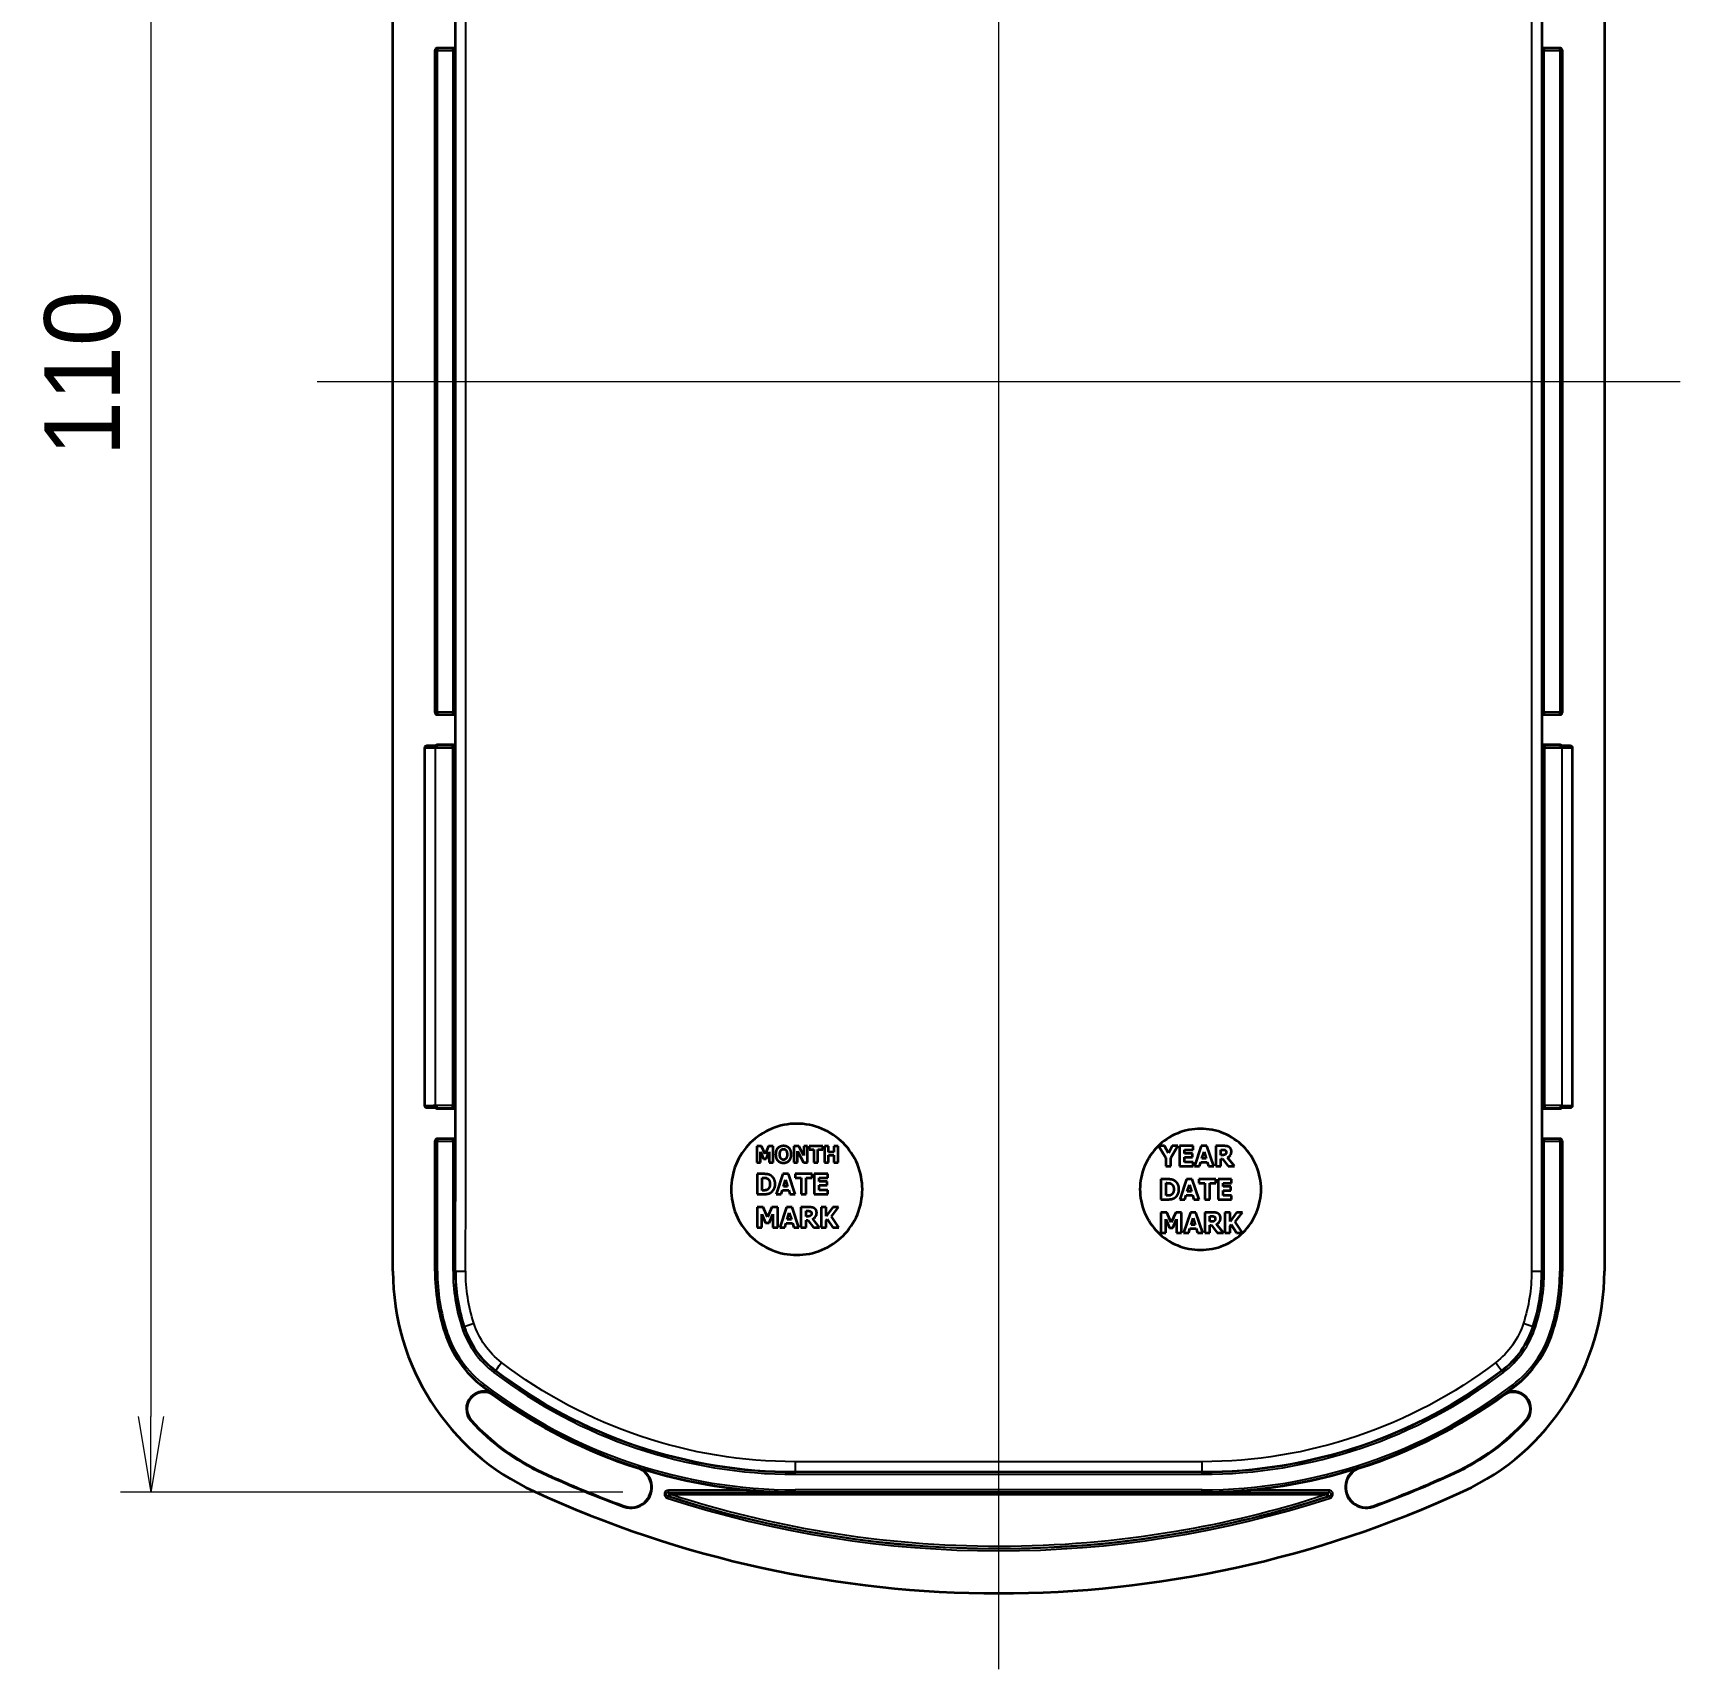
# Model space of a CAD drawing. Header units: millimetres. Extents: x 204 to 2721, y 201 to 622.
# Drawn here: x 1630.3 to 1711.9, y 383.2 to 464.2 of the extents above; entities that cross this region are included whole.
import ezdxf

# ---------------------------------------------------------------- set-up
doc = ezdxf.new("R2010")
doc.units = ezdxf.units.MM
doc.header["$LTSCALE"] = 1.5
doc.layers.get('Defpoints').update_dxf_attribs({"lineweight": 25})
for name, color, linetype, lineweight in [('Centerline (ISO)', 131, 'Continuous', 18), ('Dimension (ISO)', 7, 'Continuous', 18), ('Visible (ISO)', 7, 'Continuous', 35), ('Visible Narrow (ISO)', 7, 'Continuous', 25)]:
    doc.layers.add(name, color=color, linetype=linetype, lineweight=lineweight)
doc.styles.add('Note Text (TK)', font='MS PGothic.ttf')
doc.dimstyles.new('Default - Method 1b (TK)', dxfattribs={"dimscale": 1.5, "dimtxt": 2.5, "dimasz": 2.5, "dimexe": 1, "dimexo": 1.5, "dimgap": 1, "dimtad": 1, "dimtoh": 1, "dimdsep": 46, "dimtxsty": 'Note Text (TK)', "dimblk": 'OPEN', "dimcen": 0.09, "dimdle": 5, "dimclrd": 100, "dimclre": 100, "dimclrt": 7, "dimadec": 1, "dimazin": 1, "dimtfac": 1, "dimtmove": 0, "dimatfit": 3, "dimldrblk": 'OPEN', "dimfxl": 1, "dimtolj": 1, "dimlwd": -1, "dimlwe": -1, "dimarcsym": 0})

# ---------------------------------------------------------------- blocks, each defined once
blk = doc.blocks.new('_Open')
at = {"color": 0, "linetype": 'ByBlock', "lineweight": -2}
for p, q in [((-1, 0.167), (0, 0)), ((-1, -0.167), (0, 0)), ((0, 0), (-1, 0))]:
    blk.add_line(p, q, dxfattribs=at)
blk = doc.blocks.new('*D79')
at = {"layer": 'Defpoints', "color": 0}
for p in [(1661.753, 501.977), (1636.116, 391.986), (1661.753, 391.986)]:
    blk.add_point(p, dxfattribs=at)
at = {"layer": 'Dimension (ISO)', "color": 100}
for p, q in [((1659.503, 501.977), (1634.616, 501.977)), ((1636.116, 498.227), (1636.116, 395.736)), ((1659.503, 391.986), (1634.616, 391.986))]:
    blk.add_line(p, q, dxfattribs=at)
at = {"layer": 'Dimension (ISO)', "color": 100, "xscale": 3.75, "yscale": 3.75, "zscale": 3.75}
for p, rotation in [((1636.116, 501.977), 90), ((1636.116, 391.986), 270)]:
    blk.add_blockref('_Open', p, dxfattribs=dict(at, rotation=rotation))
at = {"layer": 'Dimension (ISO)', "color": 7, "insert": (1632.741, 443.274), "char_height": 3.75, "attachment_point": 4, "rotation": 90, "style": 'Note Text (TK)'}
blk.add_mtext('\\A1;110', dxfattribs=at)

msp = doc.modelspace()

# ---------------------------------------------------------------- linework, layer by layer
at = {"layer": 'Centerline (ISO)', "linetype": 'Continuous'}
for p, q in [((1678.11, 510.732), (1678.11, 383.232)), ((1644.36, 446.982), (1711.86, 446.982))]:
    msp.add_line(p, q, dxfattribs=at)
at = {"layer": 'Visible (ISO)'}
for p, q in [((1648.11, 402.93), (1648.11, 491.033)), ((1708.11, 491.033), (1708.11, 402.93)), ((1651.201, 463.382), (1651.201, 465.082)), ((1705.019, 465.082), (1705.019, 463.382)), ((1650.201, 430.582), (1650.201, 463.382)), ((1651.101, 463.482), (1650.301, 463.482)), ((1705.919, 463.482), (1705.119, 463.482)), ((1706.019, 463.382), (1706.019, 430.582)), ((1650.301, 430.482), (1651.101, 430.482)), ((1651.201, 428.882), (1651.201, 430.582)), ((1705.019, 430.582), (1705.019, 428.882)), ((1705.119, 430.482), (1705.919, 430.482)), ((1649.695, 411.117), (1649.695, 428.847)), ((1650.195, 428.954), (1650.326, 428.954)), ((1651.101, 428.982), (1650.301, 428.982)), ((1705.919, 428.982), (1705.119, 428.982)), ((1705.894, 428.954), (1706.025, 428.954)), ((1706.525, 411.117), (1706.525, 428.847)), ((1650.326, 411.01), (1650.195, 411.01)), ((1650.301, 410.982), (1651.101, 410.982)), ((1651.201, 409.382), (1651.201, 411.082)), ((1705.019, 411.082), (1705.019, 409.382)), ((1705.119, 410.982), (1705.919, 410.982)), ((1706.025, 411.01), (1705.894, 411.01)), ((1650.201, 402.93), (1650.201, 409.382)), ((1651.101, 409.482), (1650.301, 409.482)), ((1666.13, 409.111), (1666.13, 408.311)), ((1666.361, 409.111), (1666.13, 409.111)), ((1666.319, 408.842), (1666.464, 408.499)), ((1666.319, 408.311), (1666.319, 408.842)), ((1666.539, 408.716), (1666.361, 409.111)), ((1666.715, 409.111), (1666.539, 408.716)), ((1666.602, 408.499), (1666.747, 408.842)), ((1666.946, 409.111), (1666.715, 409.111)), ((1666.747, 408.842), (1666.747, 408.311)), ((1666.946, 408.311), (1666.946, 409.111)), ((1667.96, 409.111), (1667.96, 408.311)), ((1668.206, 409.111), (1667.96, 409.111)), ((1668.143, 408.869), (1668.452, 408.311)), ((1668.143, 408.311), (1668.143, 408.869)), ((1668.462, 408.653), (1668.206, 409.111)), ((1668.462, 409.111), (1668.462, 408.653)), ((1668.645, 409.111), (1668.462, 409.111)), ((1668.645, 408.311), (1668.645, 409.111)), ((1668.725, 409.111), (1668.725, 408.959)), ((1669.399, 409.111), (1668.725, 409.111)), ((1668.725, 408.959), (1668.961, 408.959)), ((1668.961, 408.959), (1668.961, 408.311)), ((1669.162, 408.959), (1669.399, 408.959)), ((1669.162, 408.311), (1669.162, 408.959)), ((1669.399, 408.959), (1669.399, 409.111)), ((1669.481, 409.111), (1669.481, 408.311)), ((1669.682, 409.111), (1669.481, 409.111)), ((1669.682, 408.818), (1669.682, 409.111)), ((1669.955, 408.818), (1669.682, 408.818)), ((1669.955, 409.111), (1669.955, 408.818)), ((1670.156, 409.111), (1669.955, 409.111)), ((1670.156, 408.311), (1670.156, 409.111)), ((1686.034, 409.128), (1686.385, 408.533)), ((1686.321, 409.128), (1686.034, 409.128)), ((1686.516, 408.772), (1686.321, 409.128)), ((1686.705, 409.128), (1686.516, 408.772)), ((1686.637, 408.545), (1686.982, 409.128)), ((1686.982, 409.128), (1686.705, 409.128)), ((1687.748, 409.128), (1687.073, 409.128)), ((1687.073, 409.128), (1687.073, 408.128)), ((1687.322, 408.938), (1687.748, 408.938)), ((1687.322, 408.762), (1687.322, 408.938)), ((1687.715, 408.762), (1687.322, 408.762)), ((1687.715, 408.571), (1687.715, 408.762)), ((1687.748, 408.938), (1687.748, 409.128)), ((1688.149, 409.128), (1687.811, 408.128)), ((1688.423, 409.128), (1688.149, 409.128)), ((1688.18, 408.514), (1688.282, 408.844)), ((1688.282, 408.844), (1688.385, 408.514)), ((1688.761, 408.128), (1688.423, 409.128)), ((1688.86, 409.128), (1688.86, 408.128)), ((1689.262, 409.128), (1688.86, 409.128)), ((1689.11, 408.675), (1689.11, 408.944)), ((1689.11, 408.944), (1689.194, 408.944)), ((1705.919, 409.482), (1705.119, 409.482)), ((1706.019, 409.382), (1706.019, 402.93)), ((1666.13, 408.311), (1666.319, 408.311)), ((1666.464, 408.499), (1666.602, 408.499)), ((1666.747, 408.311), (1666.946, 408.311)), ((1667.96, 408.311), (1668.143, 408.311)), ((1668.452, 408.311), (1668.645, 408.311)), ((1668.961, 408.311), (1669.162, 408.311)), ((1669.481, 408.311), (1669.682, 408.311)), ((1669.682, 408.666), (1669.955, 408.666)), ((1669.682, 408.311), (1669.682, 408.666)), ((1669.955, 408.666), (1669.955, 408.311)), ((1669.955, 408.311), (1670.156, 408.311)), ((1686.385, 408.533), (1686.385, 408.128)), ((1686.385, 408.128), (1686.637, 408.128)), ((1686.637, 408.128), (1686.637, 408.545)), ((1687.073, 408.128), (1687.748, 408.128)), ((1687.322, 408.571), (1687.715, 408.571)), ((1687.322, 408.319), (1687.322, 408.571)), ((1687.748, 408.319), (1687.322, 408.319)), ((1687.748, 408.128), (1687.748, 408.319)), ((1687.811, 408.128), (1688.062, 408.128)), ((1688.062, 408.128), (1688.125, 408.332)), ((1688.125, 408.332), (1688.44, 408.332)), ((1688.385, 408.514), (1688.18, 408.514)), ((1688.44, 408.332), (1688.502, 408.128)), ((1688.502, 408.128), (1688.761, 408.128)), ((1688.86, 408.128), (1689.11, 408.128)), ((1689.182, 408.675), (1689.11, 408.675)), ((1689.11, 408.495), (1689.201, 408.495)), ((1689.11, 408.128), (1689.11, 408.495)), ((1689.201, 408.495), (1689.479, 408.128)), ((1689.784, 408.128), (1689.448, 408.554)), ((1689.479, 408.128), (1689.784, 408.128)), ((1666.15, 407.742), (1666.15, 406.742)), ((1666.46, 407.742), (1666.15, 407.742)), ((1666.402, 406.929), (1666.402, 407.556)), ((1666.402, 407.556), (1666.406, 407.556)), ((1667.422, 407.742), (1667.084, 406.742)), ((1667.696, 407.742), (1667.422, 407.742)), ((1667.453, 407.128), (1667.556, 407.458)), ((1667.658, 407.128), (1667.453, 407.128)), ((1667.556, 407.458), (1667.658, 407.128)), ((1668.034, 406.742), (1667.696, 407.742)), ((1668.03, 407.742), (1668.03, 407.552)), ((1668.872, 407.742), (1668.03, 407.742)), ((1668.03, 407.552), (1668.325, 407.552)), ((1668.325, 407.552), (1668.325, 406.742)), ((1668.577, 407.552), (1668.872, 407.552)), ((1668.577, 406.742), (1668.577, 407.552)), ((1668.872, 407.552), (1668.872, 407.742)), ((1669.651, 407.742), (1668.975, 407.742)), ((1668.975, 407.742), (1668.975, 406.742)), ((1669.225, 407.552), (1669.651, 407.552)), ((1669.225, 407.376), (1669.225, 407.552)), ((1669.618, 407.376), (1669.225, 407.376)), ((1669.225, 407.185), (1669.618, 407.185)), ((1669.225, 406.932), (1669.225, 407.185)), ((1669.618, 407.185), (1669.618, 407.376)), ((1669.651, 407.552), (1669.651, 407.742)), ((1686.15, 407.482), (1686.15, 406.482)), ((1686.46, 407.482), (1686.15, 407.482)), ((1686.402, 406.669), (1686.402, 407.295)), ((1686.402, 407.295), (1686.406, 407.295)), ((1687.422, 407.482), (1687.084, 406.482)), ((1687.696, 407.482), (1687.422, 407.482)), ((1687.453, 406.867), (1687.556, 407.198)), ((1687.556, 407.198), (1687.658, 406.867)), ((1688.034, 406.482), (1687.696, 407.482)), ((1688.03, 407.482), (1688.03, 407.291)), ((1688.872, 407.482), (1688.03, 407.482)), ((1688.03, 407.291), (1688.325, 407.291)), ((1688.325, 407.291), (1688.325, 406.482)), ((1688.577, 407.291), (1688.872, 407.291)), ((1688.577, 406.482), (1688.577, 407.291)), ((1688.872, 407.291), (1688.872, 407.482)), ((1689.651, 407.482), (1688.975, 407.482)), ((1688.975, 407.482), (1688.975, 406.482)), ((1689.225, 407.291), (1689.651, 407.291)), ((1689.225, 407.115), (1689.225, 407.291)), ((1689.618, 407.115), (1689.225, 407.115)), ((1689.618, 406.925), (1689.618, 407.115)), ((1689.651, 407.291), (1689.651, 407.482)), ((1666.15, 406.742), (1666.463, 406.742)), ((1666.406, 406.929), (1666.402, 406.929)), ((1667.084, 406.742), (1667.335, 406.742)), ((1667.335, 406.742), (1667.398, 406.946)), ((1667.398, 406.946), (1667.713, 406.946)), ((1667.713, 406.946), (1667.775, 406.742)), ((1667.775, 406.742), (1668.034, 406.742)), ((1668.325, 406.742), (1668.577, 406.742)), ((1668.975, 406.742), (1669.651, 406.742)), ((1669.651, 406.932), (1669.225, 406.932)), ((1669.651, 406.742), (1669.651, 406.932)), ((1686.15, 406.482), (1686.463, 406.482)), ((1686.406, 406.669), (1686.402, 406.669)), ((1687.084, 406.482), (1687.335, 406.482)), ((1687.335, 406.482), (1687.398, 406.686)), ((1687.398, 406.686), (1687.713, 406.686)), ((1687.658, 406.867), (1687.453, 406.867)), ((1687.713, 406.686), (1687.775, 406.482)), ((1687.775, 406.482), (1688.034, 406.482)), ((1688.325, 406.482), (1688.577, 406.482)), ((1688.975, 406.482), (1689.651, 406.482)), ((1689.225, 406.925), (1689.618, 406.925)), ((1689.225, 406.672), (1689.225, 406.925)), ((1689.651, 406.672), (1689.225, 406.672)), ((1689.651, 406.482), (1689.651, 406.672)), ((1666.15, 406.095), (1666.15, 405.095)), ((1666.44, 406.095), (1666.15, 406.095)), ((1666.387, 405.758), (1666.569, 405.33)), ((1666.387, 405.095), (1666.387, 405.758)), ((1666.662, 405.602), (1666.44, 406.095)), ((1666.882, 406.095), (1666.662, 405.602)), ((1666.74, 405.33), (1666.922, 405.758)), ((1667.171, 406.095), (1666.882, 406.095)), ((1666.922, 405.758), (1666.922, 405.095)), ((1667.171, 405.095), (1667.171, 406.095)), ((1667.609, 406.095), (1667.271, 405.095)), ((1667.883, 406.095), (1667.609, 406.095)), ((1667.64, 405.481), (1667.743, 405.812)), ((1667.845, 405.481), (1667.64, 405.481)), ((1667.743, 405.812), (1667.845, 405.481)), ((1668.221, 405.095), (1667.883, 406.095)), ((1668.321, 406.095), (1668.321, 405.095)), ((1668.722, 406.095), (1668.321, 406.095)), ((1668.57, 405.642), (1668.57, 405.912)), ((1668.57, 405.912), (1668.654, 405.912)), ((1668.642, 405.642), (1668.57, 405.642)), ((1668.57, 405.463), (1668.661, 405.463)), ((1668.57, 405.095), (1668.57, 405.463)), ((1668.661, 405.463), (1668.939, 405.095)), ((1669.244, 405.095), (1668.908, 405.521)), ((1669.319, 406.095), (1669.319, 405.095)), ((1669.57, 406.095), (1669.319, 406.095)), ((1669.57, 405.649), (1669.57, 406.095)), ((1669.891, 406.095), (1669.57, 405.649)), ((1669.57, 405.433), (1669.62, 405.501)), ((1669.62, 405.501), (1669.891, 405.095)), ((1669.824, 405.631), (1670.18, 406.095)), ((1670.195, 405.095), (1669.824, 405.631)), ((1670.18, 406.095), (1669.891, 406.095)), ((1686.15, 405.835), (1686.15, 404.835)), ((1686.44, 405.835), (1686.15, 405.835)), ((1686.387, 405.498), (1686.569, 405.07)), ((1686.387, 404.835), (1686.387, 405.498)), ((1686.662, 405.342), (1686.44, 405.835)), ((1686.882, 405.835), (1686.662, 405.342)), ((1686.74, 405.07), (1686.922, 405.498)), ((1687.171, 405.835), (1686.882, 405.835)), ((1686.922, 405.498), (1686.922, 404.835)), ((1687.171, 404.835), (1687.171, 405.835)), ((1687.609, 405.835), (1687.271, 404.835)), ((1687.883, 405.835), (1687.609, 405.835)), ((1687.64, 405.221), (1687.743, 405.552)), ((1687.743, 405.552), (1687.845, 405.221)), ((1688.221, 404.835), (1687.883, 405.835)), ((1688.321, 405.835), (1688.321, 404.835)), ((1688.722, 405.835), (1688.321, 405.835)), ((1688.57, 405.382), (1688.57, 405.651)), ((1688.57, 405.651), (1688.654, 405.651)), ((1689.319, 405.835), (1689.319, 404.835)), ((1689.57, 405.835), (1689.319, 405.835)), ((1689.57, 405.389), (1689.57, 405.835)), ((1689.891, 405.835), (1689.57, 405.389)), ((1689.824, 405.371), (1690.18, 405.835)), ((1690.18, 405.835), (1689.891, 405.835)), ((1666.15, 405.095), (1666.387, 405.095)), ((1666.569, 405.33), (1666.74, 405.33)), ((1666.922, 405.095), (1667.171, 405.095)), ((1667.271, 405.095), (1667.522, 405.095)), ((1667.522, 405.095), (1667.586, 405.3)), ((1667.586, 405.3), (1667.9, 405.3)), ((1667.9, 405.3), (1667.962, 405.095)), ((1667.962, 405.095), (1668.221, 405.095)), ((1668.321, 405.095), (1668.57, 405.095)), ((1668.939, 405.095), (1669.244, 405.095)), ((1669.319, 405.095), (1669.57, 405.095)), ((1669.57, 405.095), (1669.57, 405.433)), ((1669.891, 405.095), (1670.195, 405.095)), ((1686.15, 404.835), (1686.387, 404.835)), ((1686.569, 405.07), (1686.74, 405.07)), ((1686.922, 404.835), (1687.171, 404.835)), ((1687.271, 404.835), (1687.522, 404.835)), ((1687.522, 404.835), (1687.586, 405.039)), ((1687.586, 405.039), (1687.9, 405.039)), ((1687.845, 405.221), (1687.64, 405.221)), ((1687.9, 405.039), (1687.962, 404.835)), ((1687.962, 404.835), (1688.221, 404.835)), ((1688.321, 404.835), (1688.57, 404.835)), ((1688.642, 405.382), (1688.57, 405.382)), ((1688.57, 405.202), (1688.661, 405.202)), ((1688.57, 404.835), (1688.57, 405.202)), ((1688.661, 405.202), (1688.939, 404.835)), ((1689.244, 404.835), (1688.908, 405.261)), ((1688.939, 404.835), (1689.244, 404.835)), ((1689.319, 404.835), (1689.57, 404.835)), ((1689.57, 405.173), (1689.62, 405.241)), ((1689.57, 404.835), (1689.57, 405.173)), ((1689.62, 405.241), (1689.891, 404.835)), ((1690.195, 404.835), (1689.824, 405.371)), ((1689.891, 404.835), (1690.195, 404.835))]:
    msp.add_line(p, q, dxfattribs=at)
for centre, radius, start, end in [((1660.11, 402.93), 12, 180, 245.25348), ((1660.11, 402.93), 9.909, 180, 197.85489), ((1696.11, 402.93), 12, 294.74652, 0), ((1696.11, 402.93), 9.909, 342.14511, 0), ((1655.907, 401.577), 5.493, 197.85489, 232.67886), ((1700.312, 401.577), 5.493, 307.32114, 342.14511), ((1652.61, 396.11), 0.862, 54.18394, 222.28417), ((1652.61, 396.11), 0.836, 54.18394, 222.28417), ((1668.033, 417.482), 25.493, 232.67886, 234.18394), ((1668.033, 417.482), 25.52, 234.18394, 252.16486), ((1688.187, 417.482), 25.52, 287.83514, 305.81606), ((1688.187, 417.482), 25.493, 305.81606, 307.32114), ((1703.61, 396.11), 0.862, 317.71583, 125.81606), ((1703.61, 396.11), 0.836, 317.71583, 125.81606), ((1660.11, 402.93), 11, 222.28417, 245.25348), ((1660.11, 402.93), 10.974, 222.28417, 245.25348), ((1696.11, 402.93), 10.974, 294.74652, 317.71583), ((1696.11, 402.93), 11, 294.74652, 317.71583), ((1678.11, 441.982), 54, 245.25348, 249.90492), ((1678.11, 441.982), 53.974, 245.25348, 249.90492), ((1659.91, 392.235), 1.028, 249.90492, 72.16486), ((1659.91, 392.235), 1.002, 249.90492, 72.16486), ((1668.033, 417.482), 25.493, 252.16486, 264.96763), ((1688.187, 417.482), 25.493, 275.03237, 287.83514), ((1696.31, 392.235), 1.028, 107.83514, 290.09508), ((1696.31, 392.235), 1.002, 107.83514, 290.09508), ((1678.11, 441.982), 53.974, 290.09508, 294.74652), ((1678.11, 441.982), 54, 290.09508, 294.74652), ((1678.11, 441.982), 55, 245.25348, 294.74652)]:
    msp.add_arc(centre, radius, start, end, dxfattribs=at)
for centre, major_axis, start_param, end_param in [((1650.301, 463.382), (-0.0707, 0.0707), 5.497939, 7.068431), ((1651.101, 463.382), (0.0707, 0.0707), 5.497939, 7.068431), ((1705.119, 463.382), (-0.0707, 0.0707), 5.497939, 7.068431), ((1705.919, 463.382), (0.0707, 0.0707), 5.497939, 7.068431), ((1650.301, 430.582), (-0.0707, -0.0707), 5.497939, 7.068431), ((1651.101, 430.582), (0.0707, -0.0707), 5.497939, 7.068431), ((1705.119, 430.582), (-0.0707, -0.0707), 5.497939, 7.068431), ((1705.919, 430.582), (0.0707, -0.0707), 5.497939, 7.068431), ((1650.301, 428.882), (-0.0707, 0.0707), 5.497939, 6.264055), ((1651.101, 428.882), (0.0707, 0.0707), 5.497939, 7.068431), ((1705.119, 428.882), (-0.0707, 0.0707), 5.497939, 7.068431), ((1705.919, 428.882), (0.0707, 0.0707), 0.01913, 0.785246), ((1650.301, 411.082), (-0.0707, -0.0707), 0.01913, 0.785246), ((1651.101, 411.082), (0.0707, -0.0707), 5.497939, 7.068431), ((1705.119, 411.082), (-0.0707, -0.0707), 5.497939, 7.068431), ((1705.919, 411.082), (0.0707, -0.0707), 5.497939, 6.264055), ((1650.301, 409.382), (-0.0707, 0.0707), 5.497939, 7.068431), ((1651.101, 409.382), (0.0707, 0.0707), 5.497939, 7.068431), ((1705.119, 409.382), (-0.0707, 0.0707), 5.497939, 7.068431), ((1705.919, 409.382), (0.0707, 0.0707), 5.497939, 7.068431)]:
    msp.add_ellipse(centre, major_axis=major_axis, ratio=0.999695, start_param=start_param, end_param=end_param, dxfattribs=at)
for points, knots in [([(1649.695, 428.847), (1649.695, 428.857), (1649.697, 428.868), (1649.703, 428.887), (1649.707, 428.896), (1649.718, 428.912), (1649.724, 428.918), (1649.737, 428.929), (1649.742, 428.932), (1649.754, 428.939), (1649.759, 428.94), (1649.766, 428.943), (1649.769, 428.944), (1649.775, 428.945), (1649.777, 428.945), (1649.783, 428.946), (1649.785, 428.947), (1649.797, 428.948), (1649.805, 428.949), (1649.832, 428.95), (1649.854, 428.95), (1649.907, 428.952), (1649.938, 428.952), (1650.009, 428.953), (1650.048, 428.953), (1650.123, 428.954), (1650.159, 428.954), (1650.195, 428.954)], [4.712389, 4.712389, 4.712389, 4.712389, 4.717988, 4.717988, 4.724159, 4.724159, 4.732251, 4.732251, 4.744477, 4.744477, 4.762146, 4.762146, 4.782052, 4.782052, 4.808605, 4.808605, 4.859332, 4.859332, 5.072653, 5.072653, 5.386812, 5.386812, 5.700972, 5.700972, 6.015131, 6.015131, 6.283185, 6.283185, 6.283185, 6.283185]), ([(1706.025, 428.954), (1706.067, 428.954), (1706.109, 428.954), (1706.189, 428.953), (1706.227, 428.953), (1706.295, 428.952), (1706.326, 428.951), (1706.376, 428.95), (1706.396, 428.95), (1706.418, 428.948), (1706.424, 428.948), (1706.434, 428.947), (1706.438, 428.947), (1706.447, 428.945), (1706.449, 428.944), (1706.454, 428.943), (1706.458, 428.941), (1706.471, 428.936), (1706.478, 428.933), (1706.494, 428.92), (1706.498, 428.915), (1706.509, 428.902), (1706.517, 428.89), (1706.524, 428.866), (1706.525, 428.856), (1706.525, 428.847)], [0, 0, 0, 0, 0.314159, 0.314159, 0.628319, 0.628319, 0.942478, 0.942478, 1.256637, 1.256637, 1.413717, 1.413717, 1.492257, 1.492257, 1.508423, 1.508423, 1.531623, 1.531623, 1.550393, 1.550393, 1.556659, 1.556659, 1.565814, 1.565814, 1.570796, 1.570796, 1.570796, 1.570796]), ([(1650.195, 411.01), (1650.153, 411.01), (1650.111, 411.01), (1650.031, 411.01), (1649.993, 411.01), (1649.924, 411.011), (1649.894, 411.012), (1649.844, 411.013), (1649.824, 411.014), (1649.802, 411.015), (1649.796, 411.015), (1649.785, 411.016), (1649.782, 411.017), (1649.773, 411.019), (1649.771, 411.019), (1649.765, 411.021), (1649.761, 411.022), (1649.749, 411.027), (1649.741, 411.031), (1649.726, 411.044), (1649.722, 411.048), (1649.71, 411.062), (1649.703, 411.074), (1649.696, 411.098), (1649.695, 411.107), (1649.695, 411.117)], [0, 0, 0, 0, 0.314159, 0.314159, 0.628319, 0.628319, 0.942478, 0.942478, 1.256637, 1.256637, 1.413717, 1.413717, 1.492257, 1.492257, 1.508423, 1.508423, 1.531623, 1.531623, 1.550393, 1.550393, 1.556659, 1.556659, 1.565814, 1.565814, 1.570796, 1.570796, 1.570796, 1.570796]), ([(1706.525, 411.117), (1706.525, 411.106), (1706.523, 411.095), (1706.517, 411.076), (1706.512, 411.067), (1706.502, 411.052), (1706.496, 411.046), (1706.483, 411.035), (1706.477, 411.031), (1706.466, 411.025), (1706.461, 411.023), (1706.453, 411.02), (1706.451, 411.02), (1706.445, 411.018), (1706.443, 411.018), (1706.437, 411.017), (1706.435, 411.017), (1706.422, 411.015), (1706.415, 411.015), (1706.388, 411.013), (1706.366, 411.013), (1706.313, 411.012), (1706.281, 411.011), (1706.211, 411.01), (1706.172, 411.01), (1706.097, 411.01), (1706.061, 411.01), (1706.025, 411.01)], [4.712389, 4.712389, 4.712389, 4.712389, 4.717988, 4.717988, 4.724159, 4.724159, 4.732251, 4.732251, 4.744477, 4.744477, 4.762146, 4.762146, 4.782052, 4.782052, 4.808605, 4.808605, 4.859332, 4.859332, 5.072653, 5.072653, 5.386812, 5.386812, 5.700972, 5.700972, 6.015131, 6.015131, 6.283185, 6.283185, 6.283185, 6.283185]), ([(1664.86, 406.982), (1664.86, 407.39), (1664.941, 407.825), (1665.273, 408.626), (1665.523, 408.991), (1666.1, 409.568), (1666.466, 409.818), (1667.266, 410.15), (1667.702, 410.232), (1668.518, 410.232), (1668.953, 410.15), (1669.754, 409.818), (1670.119, 409.568), (1670.696, 408.991), (1670.947, 408.626), (1671.278, 407.825), (1671.36, 407.39), (1671.36, 406.574), (1671.278, 406.138), (1670.947, 405.338), (1670.696, 404.972), (1670.119, 404.395), (1669.754, 404.145), (1668.953, 403.813), (1668.518, 403.732), (1667.702, 403.732), (1667.266, 403.813), (1666.466, 404.145), (1666.1, 404.395), (1665.523, 404.972), (1665.273, 405.338), (1664.941, 406.138), (1664.86, 406.574), (1664.86, 406.982)], [0, 0, 0, 0, 0.122432, 0.122432, 0.244865, 0.244865, 0.367289, 0.367289, 0.489713, 0.489713, 0.612135, 0.612135, 0.734558, 0.734558, 0.856988, 0.856988, 0.979418, 0.979418, 1.10185, 1.10185, 1.224282, 1.224282, 1.346707, 1.346707, 1.469131, 1.469131, 1.591553, 1.591553, 1.713975, 1.713975, 1.836405, 1.836405, 1.958835, 1.958835, 1.958835, 1.958835]), ([(1685.11, 406.982), (1685.11, 407.358), (1685.185, 407.76), (1685.491, 408.499), (1685.722, 408.837), (1686.255, 409.369), (1686.592, 409.6), (1687.331, 409.906), (1687.733, 409.982), (1688.487, 409.982), (1688.888, 409.906), (1689.627, 409.6), (1689.965, 409.369), (1690.498, 408.837), (1690.728, 408.499), (1691.035, 407.76), (1691.11, 407.358), (1691.11, 406.605), (1691.035, 406.203), (1690.728, 405.464), (1690.498, 405.127), (1689.965, 404.594), (1689.627, 404.363), (1688.888, 404.057), (1688.487, 403.982), (1687.733, 403.982), (1687.331, 404.057), (1686.592, 404.363), (1686.255, 404.594), (1685.722, 405.127), (1685.491, 405.464), (1685.185, 406.203), (1685.11, 406.605), (1685.11, 406.982)], [0, 0, 0, 0, 0.113012, 0.113012, 0.226025, 0.226025, 0.33903, 0.33903, 0.452035, 0.452035, 0.565042, 0.565042, 0.678049, 0.678049, 0.791064, 0.791064, 0.904078, 0.904078, 1.01709, 1.01709, 1.130103, 1.130103, 1.243108, 1.243108, 1.356113, 1.356113, 1.46912, 1.46912, 1.582127, 1.582127, 1.695141, 1.695141, 1.808156, 1.808156, 1.808156, 1.808156]), ([(1665.797, 392.086), (1666.144, 392.056), (1666.524, 392.03), (1667.292, 391.995), (1667.68, 391.987), (1668.033, 391.986)], [0.3940107, 0.3940107, 0.3940107, 0.3940107, 0.4981062, 0.4981062, 0.6041716, 0.6041716, 0.6041716, 0.6041716]), ([(1688.187, 391.986), (1688.54, 391.987), (1688.928, 391.995), (1689.696, 392.03), (1690.076, 392.056), (1690.423, 392.086)], [0, 0, 0, 0, 0.1060654, 0.1060654, 0.2101609, 0.2101609, 0.2101609, 0.2101609])]:
    msp.add_open_spline(points, degree=3, knots=knots, dxfattribs=at)
for points in [[(1667.453, 409.128), (1667.272, 409.128), (1667.066, 408.904), (1667.066, 408.711)], [(1667.273, 408.711), (1667.273, 408.783), (1667.304, 408.886), (1667.328, 408.917)], [(1667.328, 408.917), (1667.356, 408.95), (1667.416, 408.977), (1667.453, 408.977)], [(1667.84, 408.711), (1667.84, 408.905), (1667.633, 409.128), (1667.453, 409.128)], [(1667.453, 408.977), (1667.488, 408.977), (1667.553, 408.949), (1667.579, 408.915)], [(1667.579, 408.915), (1667.604, 408.884), (1667.633, 408.783), (1667.633, 408.711)], [(1689.194, 408.944), (1689.237, 408.944), (1689.295, 408.938), (1689.318, 408.929)], [(1689.522, 409.075), (1689.469, 409.107), (1689.346, 409.128), (1689.262, 409.128)], [(1689.318, 408.929), (1689.351, 408.914), (1689.381, 408.86), (1689.381, 408.822)], [(1689.381, 408.822), (1689.381, 408.78), (1689.357, 408.728), (1689.333, 408.708)], [(1689.448, 408.554), (1689.534, 408.596), (1689.638, 408.739), (1689.638, 408.853)], [(1689.638, 408.853), (1689.638, 408.934), (1689.575, 409.041), (1689.522, 409.075)], [(1667.066, 408.711), (1667.066, 408.519), (1667.272, 408.294), (1667.453, 408.294)], [(1667.328, 408.507), (1667.302, 408.54), (1667.273, 408.637), (1667.273, 408.711)], [(1667.453, 408.445), (1667.418, 408.445), (1667.353, 408.474), (1667.328, 408.507)], [(1667.453, 408.294), (1667.633, 408.294), (1667.84, 408.517), (1667.84, 408.711)], [(1667.579, 408.508), (1667.555, 408.476), (1667.489, 408.445), (1667.453, 408.445)], [(1667.633, 408.711), (1667.633, 408.636), (1667.605, 408.543), (1667.579, 408.508)], [(1689.333, 408.708), (1689.308, 408.688), (1689.234, 408.675), (1689.182, 408.675)], [(1666.406, 407.556), (1666.484, 407.556), (1666.596, 407.55), (1666.647, 407.522)], [(1666.83, 407.663), (1666.749, 407.715), (1666.565, 407.742), (1666.46, 407.742)], [(1666.647, 407.522), (1666.717, 407.483), (1666.785, 407.342), (1666.785, 407.243)], [(1666.785, 407.243), (1666.785, 407.144), (1666.721, 407.007), (1666.659, 406.968)], [(1666.827, 406.821), (1666.92, 406.881), (1667.043, 407.101), (1667.043, 407.241)], [(1667.043, 407.241), (1667.043, 407.386), (1666.928, 407.6), (1666.83, 407.663)], [(1686.406, 407.295), (1686.484, 407.295), (1686.596, 407.29), (1686.647, 407.262)], [(1686.83, 407.403), (1686.749, 407.455), (1686.565, 407.482), (1686.46, 407.482)], [(1686.647, 407.262), (1686.717, 407.222), (1686.785, 407.081), (1686.785, 406.982)], [(1687.043, 406.981), (1687.043, 407.126), (1686.928, 407.34), (1686.83, 407.403)], [(1666.659, 406.968), (1666.607, 406.935), (1666.491, 406.929), (1666.406, 406.929)], [(1666.463, 406.742), (1666.566, 406.742), (1666.749, 406.771), (1666.827, 406.821)], [(1686.659, 406.708), (1686.607, 406.675), (1686.491, 406.669), (1686.406, 406.669)], [(1686.463, 406.482), (1686.566, 406.482), (1686.749, 406.511), (1686.827, 406.561)], [(1686.785, 406.982), (1686.785, 406.884), (1686.721, 406.747), (1686.659, 406.708)], [(1686.827, 406.561), (1686.92, 406.62), (1687.043, 406.841), (1687.043, 406.981)], [(1668.793, 405.676), (1668.768, 405.655), (1668.694, 405.642), (1668.642, 405.642)], [(1668.654, 405.912), (1668.697, 405.912), (1668.755, 405.906), (1668.778, 405.896)], [(1668.982, 406.042), (1668.929, 406.074), (1668.806, 406.095), (1668.722, 406.095)], [(1668.778, 405.896), (1668.812, 405.882), (1668.841, 405.827), (1668.841, 405.789)], [(1668.841, 405.789), (1668.841, 405.747), (1668.817, 405.695), (1668.793, 405.676)], [(1668.908, 405.521), (1668.995, 405.563), (1669.098, 405.707), (1669.098, 405.821)], [(1669.098, 405.821), (1669.098, 405.902), (1669.035, 406.008), (1668.982, 406.042)], [(1688.654, 405.651), (1688.697, 405.651), (1688.755, 405.646), (1688.778, 405.636)], [(1688.982, 405.782), (1688.929, 405.814), (1688.806, 405.835), (1688.722, 405.835)], [(1688.778, 405.636), (1688.812, 405.621), (1688.841, 405.567), (1688.841, 405.529)], [(1688.841, 405.529), (1688.841, 405.487), (1688.817, 405.435), (1688.793, 405.415)], [(1688.908, 405.261), (1688.995, 405.303), (1689.098, 405.446), (1689.098, 405.56)], [(1689.098, 405.56), (1689.098, 405.641), (1689.035, 405.748), (1688.982, 405.782)], [(1688.793, 405.415), (1688.768, 405.395), (1688.694, 405.382), (1688.642, 405.382)]]:
    msp.add_open_spline(points, degree=2, dxfattribs=at)
at = {"layer": 'Visible Narrow (ISO)'}
for p, q in [((1650.201, 463.382), (1650.217, 463.366)), ((1650.317, 463.466), (1650.301, 463.482)), ((1650.317, 463.466), (1650.317, 463.366)), ((1651.085, 463.466), (1650.317, 463.466)), ((1651.101, 463.482), (1651.085, 463.466)), ((1651.085, 463.366), (1651.085, 463.466)), ((1651.185, 463.366), (1651.201, 463.382)), ((1705.019, 463.382), (1705.034, 463.366)), ((1705.134, 463.466), (1705.119, 463.482)), ((1705.134, 463.466), (1705.134, 463.366)), ((1705.903, 463.466), (1705.134, 463.466)), ((1705.919, 463.482), (1705.903, 463.466)), ((1705.903, 463.366), (1705.903, 463.466)), ((1706.003, 463.366), (1706.019, 463.382)), ((1650.317, 463.366), (1650.217, 463.366)), ((1650.217, 463.366), (1650.217, 430.597)), ((1650.317, 430.597), (1650.317, 463.366)), ((1650.317, 463.366), (1651.085, 463.366)), ((1651.185, 463.366), (1651.085, 463.366)), ((1651.085, 463.366), (1651.085, 430.597)), ((1651.185, 430.597), (1651.185, 463.366)), ((1705.034, 463.366), (1705.034, 430.597)), ((1705.134, 463.366), (1705.034, 463.366)), ((1705.134, 430.597), (1705.134, 463.366)), ((1705.134, 463.366), (1705.903, 463.366)), ((1706.003, 463.366), (1705.903, 463.366)), ((1705.903, 463.366), (1705.903, 430.597)), ((1706.003, 430.597), (1706.003, 463.366)), ((1650.217, 430.597), (1650.201, 430.582)), ((1650.217, 430.597), (1650.317, 430.597)), ((1650.301, 430.482), (1650.317, 430.497)), ((1650.317, 430.597), (1650.317, 430.497)), ((1651.085, 430.597), (1650.317, 430.597)), ((1650.317, 430.497), (1651.085, 430.497)), ((1651.085, 430.597), (1651.185, 430.597)), ((1651.085, 430.497), (1651.085, 430.597)), ((1651.085, 430.497), (1651.101, 430.482)), ((1651.201, 430.582), (1651.185, 430.597)), ((1705.034, 430.597), (1705.019, 430.582)), ((1705.034, 430.597), (1705.134, 430.597)), ((1705.119, 430.482), (1705.134, 430.497)), ((1705.134, 430.597), (1705.134, 430.497)), ((1705.903, 430.597), (1705.134, 430.597)), ((1705.134, 430.497), (1705.903, 430.497)), ((1705.903, 430.497), (1705.903, 430.597)), ((1705.903, 430.597), (1706.003, 430.597)), ((1705.903, 430.497), (1705.919, 430.482)), ((1706.019, 430.582), (1706.003, 430.597)), ((1650.195, 428.954), (1650.195, 428.954)), ((1650.195, 428.954), (1650.329, 428.954)), ((1650.195, 428.84), (1650.195, 428.94)), ((1651.059, 428.94), (1650.195, 428.94)), ((1650.195, 428.84), (1650.195, 411.124)), ((1650.195, 428.84), (1651.059, 428.84)), ((1650.329, 428.954), (1650.301, 428.982)), ((1651.101, 428.982), (1651.059, 428.94)), ((1651.059, 428.84), (1651.059, 428.94)), ((1651.159, 428.84), (1651.059, 428.84)), ((1651.059, 428.84), (1651.059, 411.124)), ((1651.159, 428.84), (1651.201, 428.882)), ((1651.159, 411.124), (1651.159, 428.84)), ((1705.019, 428.882), (1705.06, 428.84)), ((1705.16, 428.84), (1705.06, 428.84)), ((1705.06, 428.84), (1705.06, 411.124)), ((1705.16, 428.94), (1705.119, 428.982)), ((1705.16, 428.94), (1705.16, 428.84)), ((1706.025, 428.94), (1705.16, 428.94)), ((1705.16, 411.124), (1705.16, 428.84)), ((1705.16, 428.84), (1706.025, 428.84)), ((1705.919, 428.982), (1705.891, 428.954)), ((1705.891, 428.954), (1706.025, 428.954)), ((1706.025, 428.954), (1706.025, 428.954)), ((1706.025, 428.94), (1706.025, 428.84)), ((1706.025, 411.124), (1706.025, 428.84)), ((1650.195, 411.024), (1650.195, 411.124)), ((1651.059, 411.124), (1650.195, 411.124)), ((1650.195, 411.024), (1651.059, 411.024)), ((1650.195, 411.01), (1650.195, 411.01)), ((1650.329, 411.01), (1650.195, 411.01)), ((1650.301, 410.982), (1650.329, 411.01)), ((1651.059, 411.024), (1651.059, 411.124)), ((1651.059, 411.124), (1651.159, 411.124)), ((1651.059, 411.024), (1651.101, 410.982)), ((1651.201, 411.082), (1651.159, 411.124)), ((1705.06, 411.124), (1705.019, 411.082)), ((1705.06, 411.124), (1705.16, 411.124)), ((1705.119, 410.982), (1705.16, 411.024)), ((1705.16, 411.124), (1705.16, 411.024)), ((1706.025, 411.124), (1705.16, 411.124)), ((1705.16, 411.024), (1706.025, 411.024)), ((1705.891, 411.01), (1705.919, 410.982)), ((1706.025, 411.01), (1705.891, 411.01)), ((1706.025, 411.024), (1706.025, 411.124)), ((1706.025, 411.01), (1706.025, 411.01)), ((1650.201, 409.382), (1650.217, 409.366)), ((1650.317, 409.366), (1650.217, 409.366)), ((1650.217, 409.366), (1650.217, 402.93)), ((1650.317, 409.466), (1650.301, 409.482)), ((1650.317, 409.466), (1650.317, 409.366)), ((1651.085, 409.466), (1650.317, 409.466)), ((1650.317, 402.93), (1650.317, 409.366)), ((1650.317, 409.366), (1651.085, 409.366)), ((1651.101, 409.482), (1651.085, 409.466)), ((1651.085, 409.366), (1651.085, 409.466)), ((1651.185, 409.366), (1651.085, 409.366)), ((1651.085, 409.366), (1651.085, 402.93)), ((1651.185, 409.366), (1651.201, 409.382)), ((1651.185, 402.93), (1651.185, 409.366)), ((1705.019, 409.382), (1705.034, 409.366)), ((1705.134, 409.366), (1705.034, 409.366)), ((1705.034, 409.366), (1705.034, 402.93)), ((1705.134, 409.466), (1705.119, 409.482)), ((1705.134, 409.466), (1705.134, 409.366)), ((1705.903, 409.466), (1705.134, 409.466)), ((1705.134, 402.93), (1705.134, 409.366)), ((1705.134, 409.366), (1705.903, 409.366)), ((1705.919, 409.482), (1705.903, 409.466)), ((1705.903, 409.366), (1705.903, 409.466)), ((1706.003, 409.366), (1705.903, 409.366)), ((1705.903, 409.366), (1705.903, 402.93)), ((1706.003, 409.366), (1706.019, 409.382)), ((1706.003, 402.93), (1706.003, 409.366)), ((1650.201, 402.93), (1650.217, 402.93)), ((1650.217, 402.93), (1650.317, 402.93)), ((1651.085, 402.93), (1651.185, 402.93)), ((1651.185, 402.93), (1651.218, 402.93)), ((1705.034, 402.93), (1705.002, 402.93)), ((1705.134, 402.93), (1705.034, 402.93)), ((1706.003, 402.93), (1705.903, 402.93)), ((1706.019, 402.93), (1706.003, 402.93)), ((1650.678, 399.892), (1650.693, 399.897)), ((1650.693, 399.897), (1650.789, 399.928)), ((1651.52, 400.163), (1651.615, 400.194)), ((1651.615, 400.194), (1651.645, 400.204)), ((1704.604, 400.194), (1704.574, 400.204)), ((1704.7, 400.163), (1704.604, 400.194)), ((1705.526, 399.897), (1705.431, 399.928)), ((1705.541, 399.892), (1705.526, 399.897)), ((1652.586, 397.22), (1652.647, 397.3)), ((1653.113, 397.911), (1653.173, 397.991)), ((1653.173, 397.991), (1653.192, 398.016)), ((1703.046, 397.991), (1703.027, 398.016)), ((1703.107, 397.911), (1703.046, 397.991)), ((1703.633, 397.22), (1703.573, 397.3)), ((1652.577, 397.208), (1652.586, 397.22)), ((1653.114, 396.809), (1653.099, 396.788)), ((1703.105, 396.809), (1703.121, 396.788)), ((1703.643, 397.208), (1703.633, 397.22)), ((1651.972, 395.53), (1651.991, 395.547)), ((1704.248, 395.53), (1704.228, 395.547)), ((1655.505, 392.941), (1655.516, 392.964)), ((1660.225, 393.213), (1660.217, 393.188)), ((1668.033, 392.972), (1668.033, 393.004)), ((1668.033, 392.872), (1668.033, 392.972)), ((1688.187, 392.972), (1668.033, 392.972)), ((1668.033, 392.872), (1688.187, 392.872)), ((1688.187, 392.972), (1688.187, 393.004)), ((1688.187, 392.872), (1688.187, 392.972)), ((1695.995, 393.213), (1696.003, 393.188)), ((1700.714, 392.941), (1700.704, 392.964)), ((1661.691, 391.696), (1661.722, 391.791)), ((1661.753, 391.986), (1661.753, 392.086)), ((1665.797, 392.086), (1661.753, 392.086)), ((1661.753, 391.986), (1668.033, 391.986)), ((1668.033, 392.004), (1668.033, 392.104)), ((1688.187, 392.104), (1668.033, 392.104)), ((1668.033, 392.004), (1688.187, 392.004)), ((1668.033, 391.986), (1668.033, 392.004)), ((1688.187, 392.004), (1688.187, 392.104)), ((1688.187, 391.986), (1688.187, 392.004)), ((1688.187, 391.986), (1694.467, 391.986)), ((1694.467, 392.086), (1690.423, 392.086)), ((1694.467, 392.086), (1694.467, 391.986)), ((1694.498, 391.791), (1694.529, 391.696)), ((1659.557, 391.269), (1659.566, 391.294)), ((1696.663, 391.269), (1696.654, 391.294))]:
    msp.add_line(p, q, dxfattribs=at)
for centre, radius, start, end in [((1660.11, 402.93), 9.893, 180, 197.85489), ((1660.11, 402.93), 9.793, 180, 197.85489), ((1660.11, 402.93), 9.024, 180, 197.85489), ((1660.11, 402.93), 8.924, 180, 197.85489), ((1696.11, 402.93), 8.924, 342.14511, 0), ((1696.11, 402.93), 9.024, 342.14511, 0), ((1696.11, 402.93), 9.793, 342.14511, 0), ((1696.11, 402.93), 9.893, 342.14511, 0), ((1655.907, 401.577), 5.478, 197.85489, 232.67886), ((1655.907, 401.577), 5.378, 197.85489, 232.67886), ((1655.907, 401.577), 4.609, 197.85489, 232.67886), ((1655.907, 401.577), 4.509, 197.85489, 232.67886), ((1700.312, 401.577), 4.509, 307.32114, 342.14511), ((1700.312, 401.577), 4.609, 307.32114, 342.14511), ((1700.312, 401.577), 5.378, 307.32114, 342.14511), ((1700.312, 401.577), 5.478, 307.32114, 342.14511), ((1668.033, 417.482), 25.378, 232.67886, 270), ((1668.033, 417.482), 24.609, 232.67886, 270), ((1668.033, 417.482), 24.509, 232.67886, 270), ((1688.187, 417.482), 24.509, 270, 307.32114), ((1688.187, 417.482), 24.609, 270, 307.32114), ((1688.187, 417.482), 25.378, 270, 307.32114), ((1668.033, 417.482), 25.478, 232.67886, 270), ((1688.187, 417.482), 25.478, 270, 307.32114), ((1678.11, 441.982), 52.898, 251.91725, 288.08275), ((1678.11, 441.982), 52.798, 251.91725, 288.08275)]:
    msp.add_arc(centre, radius, start, end, dxfattribs=at)
for centre, major_axis, ratio, start_param, end_param in [((1588.6, 446.982), (0, -3588.196), 0.017452, 1.558519, 1.583073), ((1589.087, 446.982), (0, 3588.696), 0.017452, 4.700112, 4.724666), ((1767.133, 446.982), (0, -3588.696), 0.017452, 4.700112, 4.724666), ((1767.62, 446.982), (0, 3588.196), 0.017452, 1.558519, 1.583073), ((1650.317, 463.366), (-0.0707, -0.0707), 0.999695, 3.927143, 5.497635), ((1651.085, 463.366), (-0.0707, 0.0707), 0.999695, 3.927143, 5.497635), ((1705.134, 463.366), (-0.0707, -0.0707), 0.999695, 3.927143, 5.497635), ((1705.903, 463.366), (-0.0707, 0.0707), 0.999695, 3.927143, 5.497635), ((1650.317, 430.597), (0.0707, -0.0707), 0.999695, 3.927143, 5.497635), ((1651.085, 430.597), (0.0707, 0.0707), 0.999695, 3.927143, 5.497635), ((1705.134, 430.597), (0.0707, -0.0707), 0.999695, 3.927143, 5.497635), ((1705.903, 430.597), (0.0707, 0.0707), 0.999695, 3.927143, 5.497635), ((1650.195, 428.847), (-0.5, 0), 0.013964, 0, 1.570796), ((1650.195, 428.947), (0.4, 0), 0.017455, 1.570796, 4.712389), ((1650.329, 428.854), (-0.0961, 0.0405), 0.952041, 5.094286, 5.160056), ((1650.329, 428.854), (-0.204, 0.002), 0.491227, 4.717941, 4.735395), ((1651.059, 428.84), (-0.0707, 0.0707), 0.999695, 3.927143, 5.497635), ((1705.16, 428.84), (-0.0707, -0.0707), 0.999695, 3.927143, 5.497635), ((1705.891, 428.854), (0.0961, 0.0405), 0.952041, 1.12313, 1.1889), ((1705.891, 428.854), (0.204, 0.002), 0.491227, 1.547791, 1.565244), ((1706.025, 428.947), (0.4, 0), 0.017455, 4.712389, 7.853982), ((1706.025, 428.847), (-0.5, 0), 0.013964, 1.570796, 3.141593), ((1650.195, 411.117), (0.5, 0), 0.013964, 1.570796, 3.141593), ((1650.195, 411.017), (-0.4, 0), 0.017455, 4.712389, 7.853982), ((1650.329, 411.11), (-0.0961, -0.0405), 0.952041, 1.12313, 1.1889), ((1650.329, 411.11), (-0.204, -0.002), 0.491227, 1.547791, 1.565244), ((1651.059, 411.124), (0.0707, 0.0707), 0.999695, 3.927143, 5.497635), ((1705.16, 411.124), (0.0707, -0.0707), 0.999695, 3.927143, 5.497635), ((1705.891, 411.11), (0.204, -0.002), 0.491227, 4.717941, 4.735395), ((1705.891, 411.11), (0.0961, -0.0405), 0.952041, 5.094286, 5.160056), ((1706.025, 411.117), (0.5, 0), 0.013964, 0, 1.570796), ((1706.025, 411.017), (-0.4, 0), 0.017455, 1.570796, 4.712389), ((1650.317, 409.366), (-0.0707, -0.0707), 0.999695, 3.927143, 5.497635), ((1651.085, 409.366), (-0.0707, 0.0707), 0.999695, 3.927143, 5.497635), ((1705.134, 409.366), (-0.0707, -0.0707), 0.999695, 3.927143, 5.497635), ((1705.903, 409.366), (-0.0707, 0.0707), 0.999695, 3.927143, 5.497635), ((1651.717, 402.93), (-0.5, 0), 0.012275, 0.017455, 1.563446), ((1704.502, 402.93), (0.5, 0), 0.012275, 4.719739, 6.265731), ((1652.121, 400.357), (-0.476, -0.153), 0.010147, 0.017454, 1.559923), ((1704.098, 400.357), (0.476, -0.153), 0.010147, 4.723262, 6.265731), ((1653.496, 398.413), (-0.303, -0.398), 0.002751, 0.017453, 1.555877), ((1702.724, 398.413), (0.303, -0.398), 0.002751, 4.727308, 6.265732), ((1678.11, 330.879), (-3587.921, 0), 0.017452, 4.70958, 4.715198), ((1668.033, 393.504), (0, -0.5), 0.002809, 4.727289, 6.265732), ((1688.187, 393.504), (0, -0.5), 0.002809, 0.017453, 1.555897), ((1678.11, 330.395), (3587.422, 0), 0.017452, 1.567987, 1.573605), ((1661.879, 391.867), (0.0156, 0.0988), 0.993796, 0.157568, 2.984024), ((1661.879, 391.867), (-0.0308, -0.0951), 0.000429, 0.017453, 1.554796), ((1661.879, 391.867), (0, 0.1), 0.004521, 0.017453, 1.586151), ((1678.11, 454.515), (3589.792, 0), 0.017452, 4.707867, 4.716911), ((1678.11, 454.615), (-3589.692, 0), 0.017452, 1.566275, 1.575318), ((1694.341, 391.867), (0.0156, -0.0988), 0.993796, 0.157568, 2.984024), ((1694.341, 391.867), (0, 0.1), 0.004521, 4.697034, 6.265732), ((1694.341, 391.867), (0.0308, -0.0951), 0.000429, 4.72839, 6.265732)]:
    msp.add_ellipse(centre, major_axis=major_axis, ratio=ratio, start_param=start_param, end_param=end_param, dxfattribs=at)
for points, knots in [([(1651.218, 402.93), (1651.217, 402.469), (1651.253, 402.007), (1651.397, 401.094), (1651.504, 400.643), (1651.645, 400.204)], [0, 0, 0, 0, 0.1307743, 0.1307743, 0.2615485, 0.2615485, 0.2615485, 0.2615485]), ([(1652.118, 400.351), (1651.984, 400.766), (1651.883, 401.191), (1651.748, 402.052), (1651.714, 402.488), (1651.714, 402.924)], [-0.2615485, -0.2615485, -0.2615485, -0.2615485, -0.1307743, -0.1307743, 0, 0, 0, 0]), ([(1704.506, 402.924), (1704.506, 402.488), (1704.472, 402.052), (1704.337, 401.191), (1704.236, 400.766), (1704.102, 400.351)], [-0.2615485, -0.2615485, -0.2615485, -0.2615485, -0.1307743, -0.1307743, 0, 0, 0, 0]), ([(1704.574, 400.204), (1704.716, 400.643), (1704.823, 401.094), (1704.966, 402.007), (1705.002, 402.469), (1705.002, 402.93)], [0, 0, 0, 0, 0.1307743, 0.1307743, 0.2615485, 0.2615485, 0.2615485, 0.2615485]), ([(1651.645, 400.204), (1651.784, 399.772), (1651.989, 399.362), (1652.513, 398.621), (1652.832, 398.291), (1653.192, 398.016)], [0, 0, 0, 0, 0.1208748, 0.1208748, 0.2417695, 0.2417695, 0.2417695, 0.2417695]), ([(1653.492, 398.406), (1653.172, 398.651), (1652.889, 398.944), (1652.423, 399.602), (1652.241, 399.967), (1652.118, 400.351)], [-0.2417695, -0.2417695, -0.2417695, -0.2417695, -0.1208748, -0.1208748, 0, 0, 0, 0]), ([(1704.102, 400.351), (1703.979, 399.967), (1703.796, 399.602), (1703.331, 398.944), (1703.048, 398.651), (1702.728, 398.406)], [-0.2417695, -0.2417695, -0.2417695, -0.2417695, -0.1208924, -0.1208924, 0, 0, 0, 0]), ([(1703.027, 398.016), (1703.388, 398.291), (1703.707, 398.621), (1704.23, 399.362), (1704.435, 399.772), (1704.574, 400.204)], [0, 0, 0, 0, 0.1208924, 0.1208924, 0.2417695, 0.2417695, 0.2417695, 0.2417695]), ([(1668.031, 393.496), (1665.428, 393.496), (1662.825, 393.924), (1657.892, 395.59), (1655.562, 396.828), (1653.492, 398.406)], [-1.561839, -1.561839, -1.561839, -1.561839, -0.780904, -0.780904, 0, 0, 0, 0]), ([(1702.728, 398.406), (1700.657, 396.828), (1698.328, 395.59), (1693.395, 393.924), (1690.792, 393.496), (1688.188, 393.496)], [-1.561839, -1.561839, -1.561839, -1.561839, -0.780902, -0.780902, 0, 0, 0, 0]), ([(1653.192, 398.016), (1655.306, 396.404), (1657.683, 395.141), (1662.718, 393.44), (1665.376, 393.004), (1668.033, 393.004)], [0, 0, 0, 0, 0.780904, 0.780904, 1.561839, 1.561839, 1.561839, 1.561839]), ([(1688.187, 393.004), (1690.844, 393.004), (1693.501, 393.44), (1698.536, 395.141), (1700.914, 396.404), (1703.027, 398.016)], [0, 0, 0, 0, 0.780902, 0.780902, 1.561839, 1.561839, 1.561839, 1.561839]), ([(1661.58, 391.988), (1661.568, 391.969), (1661.56, 391.948), (1661.551, 391.899), (1661.551, 391.871), (1661.557, 391.844)], [-0.03581744, -0.03581744, -0.03581744, -0.03581744, -0.02911281, -0.02911281, -0.02084899, -0.02084899, -0.02084899, -0.02084899]), ([(1661.557, 391.844), (1661.559, 391.836), (1661.561, 391.828), (1661.572, 391.795), (1661.587, 391.771), (1661.62, 391.736), (1661.636, 391.722), (1661.666, 391.706), (1661.678, 391.7), (1661.691, 391.696)], [-0.02084899, -0.02084899, -0.02084899, -0.02084899, -0.01845178, -0.01845178, -0.01025099, -0.01025099, -0.00394269, -0.00394269, 0, 0, 0, 0]), ([(1661.753, 392.086), (1661.707, 392.086), (1661.662, 392.071), (1661.608, 392.027), (1661.592, 392.009), (1661.58, 391.988)], [-0.0566339, -0.0566339, -0.0566339, -0.0566339, -0.04297215, -0.04297215, -0.03581744, -0.03581744, -0.03581744, -0.03581744]), ([(1661.722, 391.791), (1661.716, 391.793), (1661.709, 391.796), (1661.694, 391.805), (1661.686, 391.811), (1661.669, 391.829), (1661.662, 391.841), (1661.651, 391.871), (1661.65, 391.889), (1661.658, 391.929), (1661.671, 391.95), (1661.707, 391.979), (1661.73, 391.986), (1661.753, 391.986)], [0, 0, 0, 0, 0.00394269, 0.00394269, 0.01025099, 0.01025099, 0.01845178, 0.01845178, 0.02911281, 0.02911281, 0.04297215, 0.04297215, 0.0566339, 0.0566339, 0.0566339, 0.0566339]), ([(1661.722, 391.791), (1661.727, 391.791), (1661.732, 391.79), (1661.737, 391.789), (1661.76, 391.785), (1661.783, 391.782), (1661.82, 391.776), (1661.834, 391.774), (1661.848, 391.771)], [-0.1388684, -0.1388684, -0.1388684, -0.1388684, -0.12477, -0.12477, -0.12477, -0.062385, -0.062385, -0.0237942, -0.0237942, -0.0237942, -0.0237942]), ([(1661.879, 391.966), (1661.865, 391.969), (1661.851, 391.971), (1661.814, 391.977), (1661.791, 391.98), (1661.768, 391.984), (1661.763, 391.985), (1661.758, 391.986), (1661.753, 391.986)], [0.0237942, 0.0237942, 0.0237942, 0.0237942, 0.062385, 0.062385, 0.12477, 0.12477, 0.12477, 0.1388684, 0.1388684, 0.1388684, 0.1388684]), ([(1661.848, 391.771), (1664.349, 390.961), (1666.911, 390.339), (1672.361, 389.438), (1675.256, 389.201), (1678.151, 389.204), (1681.046, 389.206), (1683.941, 389.447), (1689.362, 390.352), (1691.897, 390.97), (1694.372, 391.771)], [0.079654, 0.079654, 0.079654, 0.079654, 0.866838, 0.866838, 1.733675, 1.733675, 1.733675, 2.600513, 2.600513, 3.379462, 3.379462, 3.379462, 3.379462]), ([(1694.341, 391.865), (1691.871, 391.065), (1689.341, 390.448), (1683.93, 389.545), (1681.041, 389.304), (1678.151, 389.302), (1675.261, 389.3), (1672.372, 389.536), (1666.932, 390.435), (1664.375, 391.056), (1661.878, 391.865)], [-3.379462, -3.379462, -3.379462, -3.379462, -2.600513, -2.600513, -1.733675, -1.733675, -1.733675, -0.866838, -0.866838, -0.079654, -0.079654, -0.079654, -0.079654]), ([(1694.467, 391.986), (1694.462, 391.986), (1694.457, 391.985), (1694.451, 391.984), (1694.429, 391.98), (1694.406, 391.977), (1694.369, 391.971), (1694.355, 391.969), (1694.341, 391.966)], [0.1106717, 0.1106717, 0.1106717, 0.1106717, 0.12477, 0.12477, 0.12477, 0.1871551, 0.1871551, 0.2257459, 0.2257459, 0.2257459, 0.2257459]), ([(1694.372, 391.771), (1694.386, 391.774), (1694.4, 391.776), (1694.437, 391.782), (1694.46, 391.785), (1694.482, 391.789), (1694.488, 391.79), (1694.493, 391.791), (1694.498, 391.791)], [-0.2257459, -0.2257459, -0.2257459, -0.2257459, -0.1871551, -0.1871551, -0.12477, -0.12477, -0.12477, -0.1106717, -0.1106717, -0.1106717, -0.1106717]), ([(1694.64, 391.988), (1694.636, 391.995), (1694.631, 392.001), (1694.61, 392.029), (1694.589, 392.048), (1694.547, 392.071), (1694.527, 392.079), (1694.493, 392.085), (1694.48, 392.086), (1694.467, 392.086)], [-0.02081599, -0.02081599, -0.02081599, -0.02081599, -0.01845184, -0.01845184, -0.01025102, -0.01025102, -0.0039427, -0.0039427, 0, 0, 0, 0]), ([(1694.467, 391.986), (1694.473, 391.986), (1694.48, 391.986), (1694.497, 391.983), (1694.507, 391.979), (1694.528, 391.967), (1694.539, 391.958), (1694.558, 391.933), (1694.565, 391.916), (1694.57, 391.876), (1694.564, 391.852), (1694.539, 391.813), (1694.52, 391.799), (1694.498, 391.791)], [0, 0, 0, 0, 0.0039427, 0.0039427, 0.01025102, 0.01025102, 0.01845184, 0.01845184, 0.0291129, 0.0291129, 0.04297228, 0.04297228, 0.0566339, 0.0566339, 0.0566339, 0.0566339]), ([(1694.529, 391.696), (1694.572, 391.711), (1694.61, 391.74), (1694.648, 391.798), (1694.658, 391.82), (1694.663, 391.844)], [-0.0566339, -0.0566339, -0.0566339, -0.0566339, -0.04297228, -0.04297228, -0.03578444, -0.03578444, -0.03578444, -0.03578444]), ([(1694.663, 391.844), (1694.668, 391.866), (1694.669, 391.888), (1694.663, 391.938), (1694.654, 391.964), (1694.64, 391.988)], [-0.03578444, -0.03578444, -0.03578444, -0.03578444, -0.0291129, -0.0291129, -0.02081599, -0.02081599, -0.02081599, -0.02081599])]:
    msp.add_open_spline(points, degree=3, knots=knots, dxfattribs=at)

# ---------------------------------------------------------------- dimensions: what is measured, and where the dimension line sits
at = {"layer": 'Dimension (ISO)', "color": 100}
dim = msp.add_linear_dim(base=(1636.116, 391.986), p1=(1661.753, 501.977), p2=(1661.753, 391.986), angle=90, dimstyle='Default - Method 1b (TK)', override={"dimgap": 1, "dimtoh": 0, "dimdec": 1, "dimtol": 0, "dimlim": 0, "dimtp": 0, "dimtm": 0, "dimtdec": 1, "dimtofl": 0, "dimatfit": 1}, dxfattribs=at)
dim.commit()
dim.dimension.update_dxf_attribs({"geometry": '*D79', "text_midpoint": (1636.116, 446.982), "dimtype": 160})

doc.saveas('drawing.dxf')
